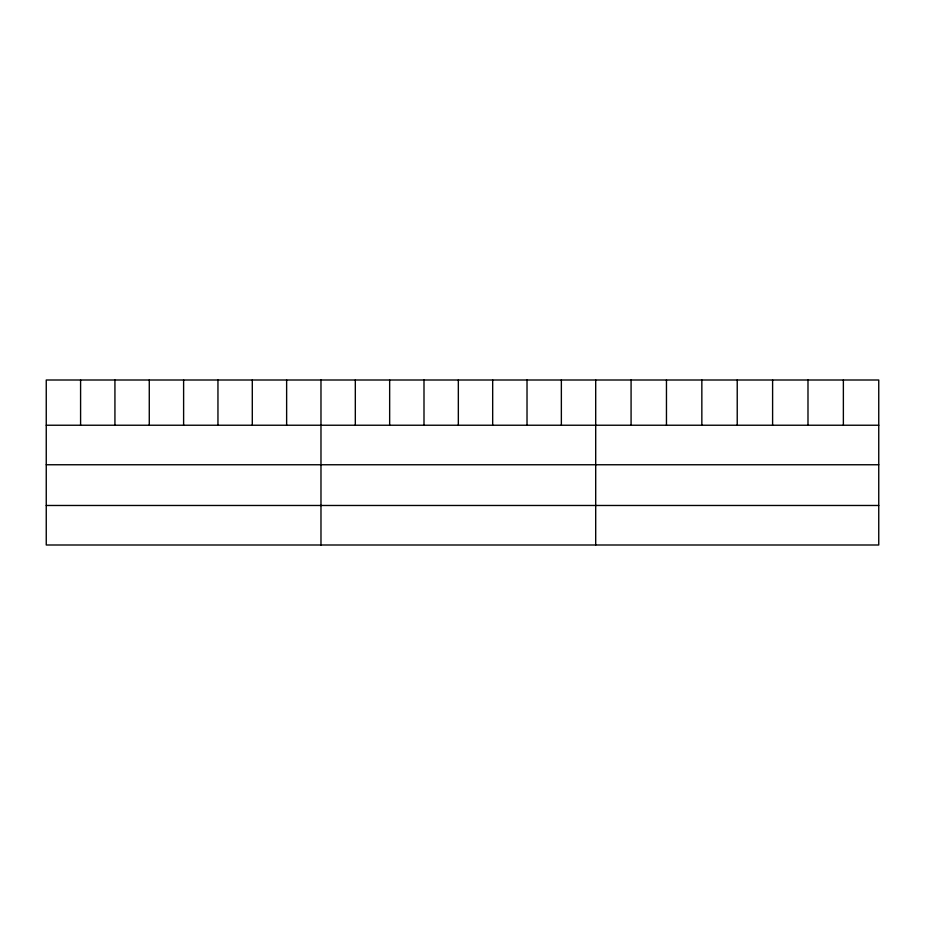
<?xml version="1.0" encoding="UTF-8"?>
<svg xmlns="http://www.w3.org/2000/svg" width="925" height="925" viewBox="0 0 925 925"><rect width="100%" height="100%" fill="white"/><g stroke="black" fill="none" stroke-linecap="round" stroke-linejoin="round"><path stroke-width="1.39" d="M878.75 425.234L878.75 544.998L46.25 544.998L46.25 380.002L878.75 380.002L878.75 425.234L46.25 425.234M46.25 464.755L878.75 464.755M46.25 505.478L878.75 505.478M843.369 380.002L843.369 425.234M807.987 380.002L807.987 425.234M772.606 380.002L772.606 425.234M737.225 380.002L737.225 425.234M701.844 380.002L701.844 425.234M666.462 380.002L666.462 425.234M631.081 380.002L631.081 425.234M595.7 380.002L595.7 544.998M561.359 380.002L561.359 425.234M527.019 380.002L527.019 425.234M492.678 380.002L492.678 425.234M458.337 380.002L458.337 425.234M423.997 380.002L423.997 425.234M389.656 380.002L389.656 425.234M355.316 380.002L355.316 425.234M320.975 380.002L320.975 544.998M286.634 380.002L286.634 425.234M252.294 380.002L252.294 425.234M217.953 380.002L217.953 425.234M183.613 380.002L183.613 425.234M149.272 380.002L149.272 425.234M114.931 380.002L114.931 425.234M80.591 380.002L80.591 425.234"/></g></svg>
